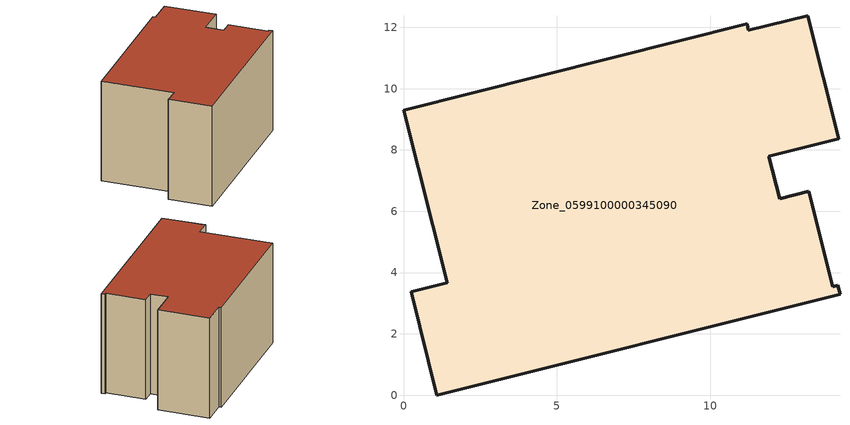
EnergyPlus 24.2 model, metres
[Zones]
Zone_0599100000345090
 floor ground (C_G): 1.42,3.66 0,9.29 11.21,12.11 11.24,11.91 13.2,12.37 14.2,8.37 11.92,7.79 12.27,6.41 13.22,6.65 14,3.54 14.17,3.59 14.24,3.29 1.09,0 0.25,3.38 z0
 wall outside (C_F): 14.24,3.29 14.17,3.59 14,3.54 13.22,6.65 12.27,6.41 11.92,7.79 14.2,8.37 13.2,12.37 11.24,11.91 11.21,12.11 0,9.29 1.42,3.66 0.25,3.38 1.09,0 14.24,3.29 z0:8.37
 roof outside (C_R): 0.25,3.38 1.09,0 14.24,3.29 14.17,3.59 14,3.54 13.22,6.65 12.27,6.41 11.92,7.79 14.2,8.37 13.2,12.37 11.24,11.91 11.21,12.11 0,9.29 1.42,3.66 z8.37
[BUILDING]
Pand.0599100000345090: North Axis=0; Terrain=City; Loads Convergence Tolerance Value=0.04; Temperature Convergence Tolerance Value=0.4; Solar Distribution=FullExterior; Maximum Number of Warmup Days=25; Minimum Number of Warmup Days=1
[Site:Location]
Rotterdam.The.Hague.AP_ZH_NLD Design_Conditions: Latitude=51.96; Longitude=4.45; Time Zone=1; Elevation=-4.5
[SITE:GROUNDTEMPERATURE:BUILDINGSURFACE]
18, 18, 18, 18, 18, 18, 18, 18, 18, 18, 18, 18
[MATERIAL] Thermal Absorptance=0.9; Solar Absorptance=0.7; Visible Absorptance=0.7
Name | Roughness | Thickness | Conductivity | Density | Specific Heat
G.TC.1992-2005 | MediumSmooth | 0.15 | 0.06 | 540 | 1210
F.TC.1992-2005 | Rough | 0.3 | 0.12 | 1920 | 840
R.TC.1992-2005 | MediumRough | 0.2 | 0.08 | 1500 | 1000
[CONSTRUCTION]
C_G: G.TC.1992-2005
C_F: F.TC.1992-2005
C_R: R.TC.1992-2005
[ZONE]
Zone_0599100000345090: Type=1; Multiplier=1; Ceiling Height=Autocalculate; Volume=Autocalculate; Floor Area=autocalculate; Part of Total Floor Area=Yes
[ZONEINFILTRATION:DESIGNFLOWRATE]
Infil_Zone_0599100000345090: Zone or ZoneList or Space or SpaceList=Zone_0599100000345090; Schedule=AlwaysOn; Design Flow Rate Calculation Method=Flow/Area; Flow Rate per Floor Area=0.0015; Constant Term Coefficient=1; Temperature Term Coefficient=0; Velocity Term Coefficient=0; Velocity Squared Term Coefficient=0
[HVACTEMPLATE:ZONE:IDEALLOADSAIRSYSTEM]
Zone_0599100000345090: Maximum Heating Supply Air Temperature=50; Minimum Cooling Supply Air Temperature=13; Maximum Heating Supply Air Humidity Ratio=0.0156; Minimum Cooling Supply Air Humidity Ratio=0.0077; Heating Limit=NoLimit; Cooling Limit=NoLimit; Dehumidification Control Type=ConstantSensibleHeatRatio; Cooling Sensible Heat Ratio=0.7; Dehumidification Setpoint=60; Humidification Control Type=None; Humidification Setpoint=30; Outdoor Air Method=None; Outdoor Air Flow Rate per Person=0.00944; Outdoor Air Flow Rate per Zone Floor Area=0; Outdoor Air Flow Rate per Zone=0; Demand Controlled Ventilation Type=None; Outdoor Air Economizer Type=NoEconomizer; Heat Recovery Type=None; Sensible Heat Recovery Effectiveness=0.7; Latent Heat Recovery Effectiveness=0.65
[ZONECONTROL:THERMOSTAT]
ThermostatControl_Zone_0599100000345090: Zone or ZoneList=Zone_0599100000345090; Control Type Schedule=DualSetpointControlType; Control 1=Thermostat_Zone_0599100000345090; Temperature Difference Between Cutout And Setpoint=0
[THERMOSTATSETPOINT:DUALSETPOINT]
Thermostat_Zone_0599100000345090: Heating Setpoint Temperature Schedule=HeatingSetpoint_Zone_0599100000345090; Cooling Setpoint Temperature Schedule=CoolingSetpoint_Zone_0599100000345090
[SCHEDULE:COMPACT]
HeatingSetpoint_Zone_0599100000345090: Through: 12/31, For: AllDays, Until: 24:00, 21
CoolingSetpoint_Zone_0599100000345090: Through: 12/31, For: AllDays, Until: 24:00, 24
DualSetpointControlType: Through: 12/31, For: AllDays, Until: 24:00, 4
AlwaysOn: Through: 12/31, For: AllDays, Until: 24:00, 1
